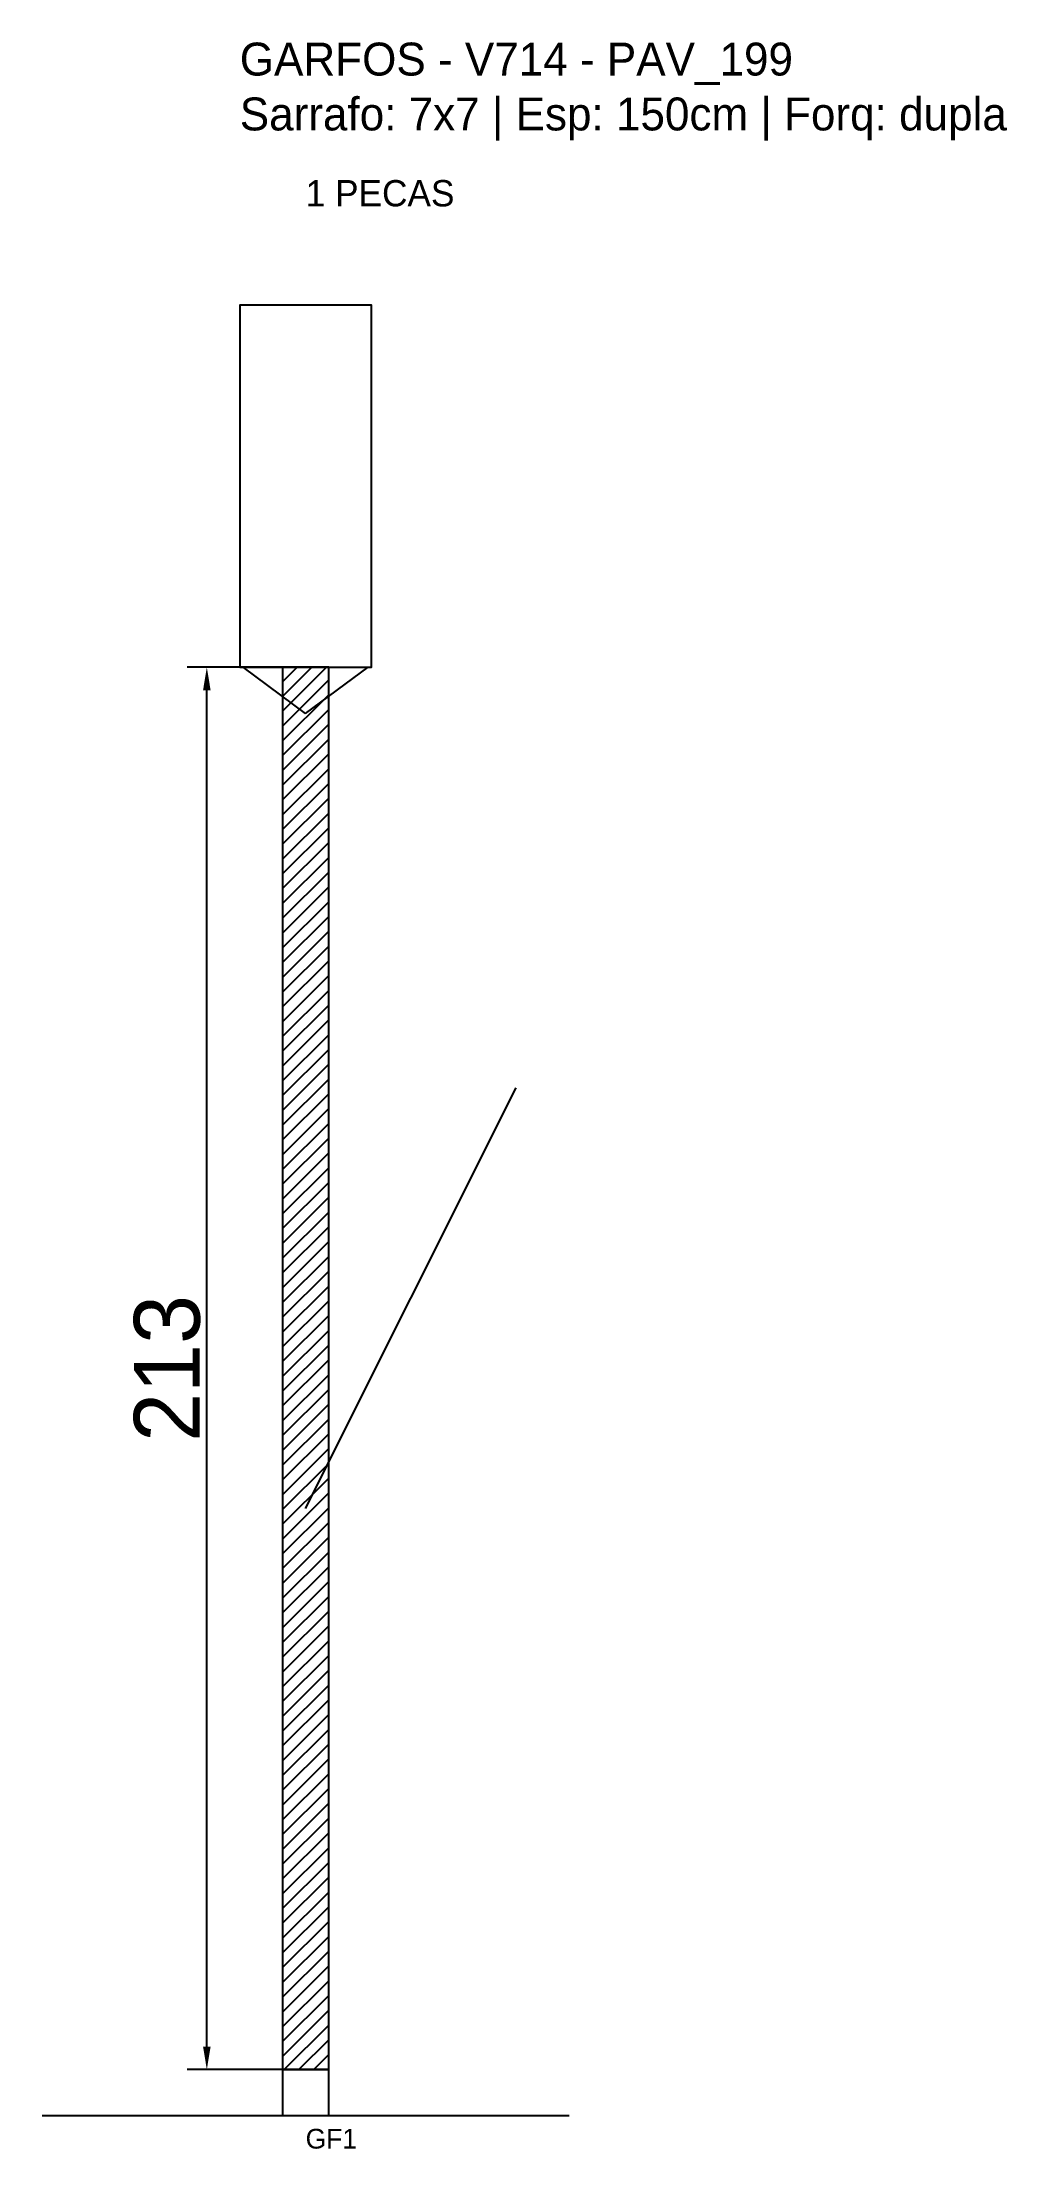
# Model space of a CAD drawing. Header units: metres. Extents: x -30 to 116, y -12 to 308.
import ezdxf

# ---------------------------------------------------------------- set-up
doc = ezdxf.new("R2010")
doc.units = ezdxf.units.M
for name, color, linetype in [('BARRA_ANCORAGEM', 1, 'Continuous'), ('COTA', 241, 'Continuous'), ('GARFOS OK', 3, 'Continuous'), ('NOME DA VIGA', 6, 'Continuous'), ('SARR_7x7', 40, 'Continuous'), ('VIGAS', 3, 'Continuous')]:
    doc.layers.add(name, color=color, linetype=linetype)
doc.dimstyles.new('EZ DXF', dxfattribs={"dimtxt": 10, "dimasz": 3.5, "dimexe": 3, "dimexo": 1.5, "dimgap": 1, "dimtad": 1, "dimdec": 1, "dimdsep": 46, "dimcen": 2.5, "dimazin": 3, "dimtfac": 1, "dimtmove": 0, "dimatfit": 3})

msp = doc.modelspace()

# ---------------------------------------------------------------- hatches: boundary and pattern name
at = {"layer": 'COTA'}
h = msp.add_hatch(dxfattribs=at)
h.set_pattern_fill('ANSI31', scale=0.5)
h.paths.add_polyline_path([(6.5, 0), (13.5, 0), (13.5, 213), (6.5, 213)])

# ---------------------------------------------------------------- linework, layer by layer
at = {"layer": 'BARRA_ANCORAGEM'}
msp.add_line((10, 85.2), (41.95, 149.1), dxfattribs=at)
at = {"layer": 'GARFOS OK'}
for p, q in [((10, 206), (0.5, 213)), ((0.5, 213), (19.5, 213)), ((10, 206), (19.5, 213))]:
    msp.add_line(p, q, dxfattribs=at)
at = {"layer": 'GARFOS OK', "linetype": 'CONTINUOUS'}
msp.add_line((-30, -7), (50, -7), dxfattribs=at)
at = {"layer": 'GARFOS OK'}
msp.add_lwpolyline([(6.5, 0), (13.5, 0), (13.5, 213), (6.5, 213), (6.5, 0)], dxfattribs=at)
at = {"layer": 'SARR_7x7'}
msp.add_lwpolyline([(6.5, -7), (13.5, -7), (13.5, 0), (6.5, 0), (6.5, -7)], dxfattribs=at)
at = {"layer": 'VIGAS'}
msp.add_lwpolyline([(0, 213), (20, 213), (20, 268), (0, 268), (0, 213)], dxfattribs=at)

# ---------------------------------------------------------------- texts
at = {"layer": 'NOME DA VIGA'}
for s, height, p in [('1 PECAS', 4, (10, 283)), ('GF1', 3, (10, -12))]:
    msp.add_text(s, height=height, dxfattribs=at).set_placement(p)
at = {"layer": 'NOME DA VIGA', "insert": (0, 293), "char_height": 5, "attachment_point": 7}
msp.add_mtext('GARFOS - V714 - PAV_199\\PSarrafo: 7x7 | Esp: 150cm | Forq: dupla', dxfattribs=at)

# ---------------------------------------------------------------- dimensions: what is measured, and where the dimension line sits
at = {"layer": 'COTA'}
msp.add_linear_dim(base=(-5, 0), p1=(10, 0), p2=(10, 213), angle=90, dimstyle='EZ DXF', dxfattribs=at).render()

doc.saveas('drawing.dxf')
